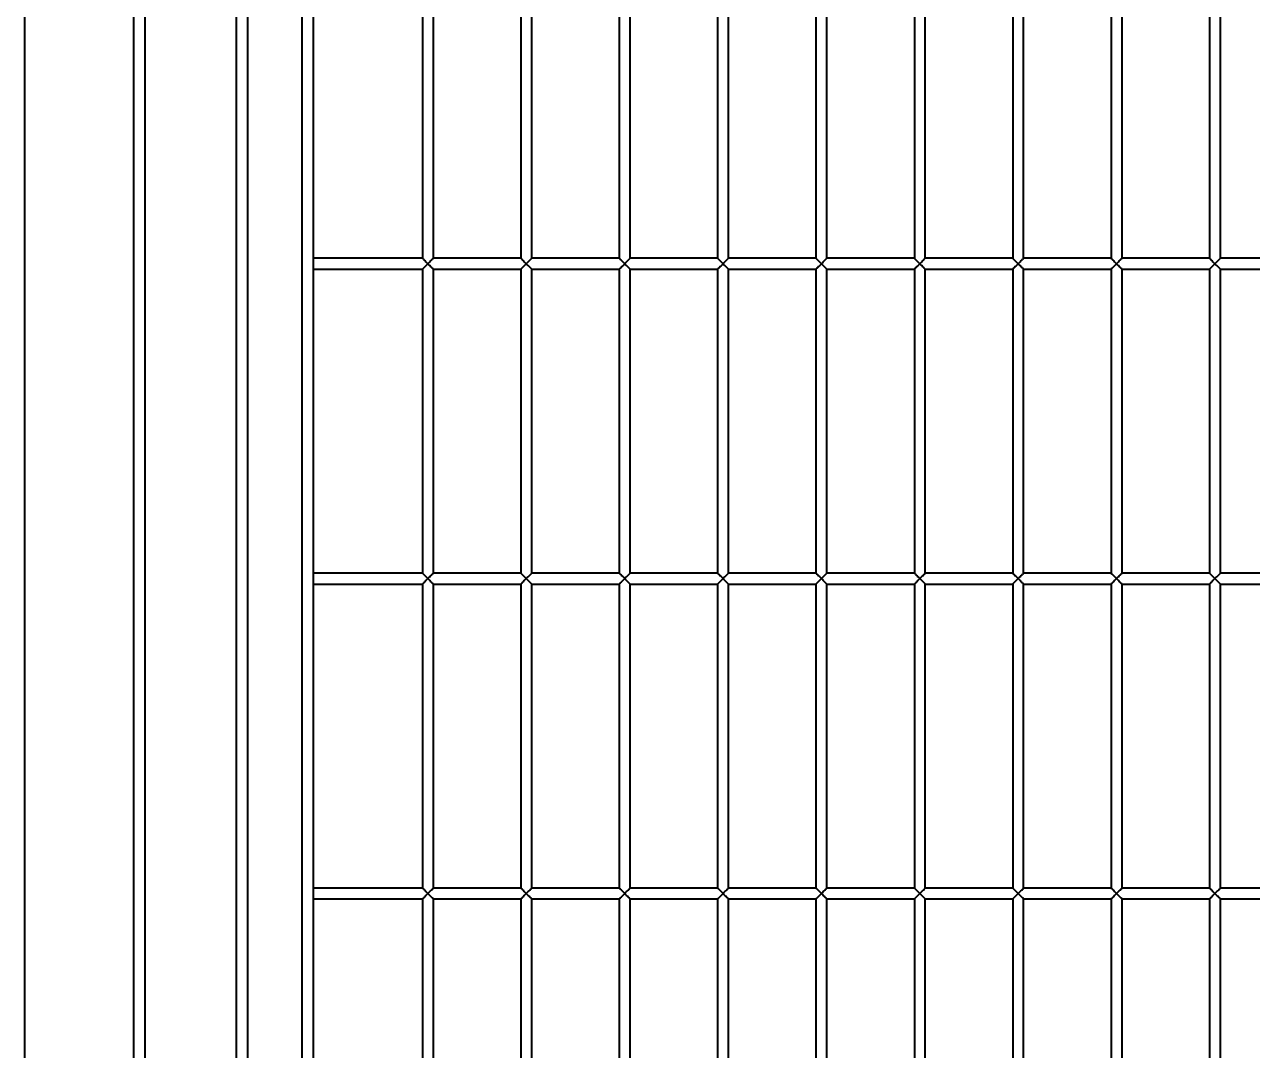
# Model space of a CAD drawing. Header units: millimetres. Extents: x 0 to 297, y 0 to 210.
# Drawn here: x 102.81 to 108.43, y 165.09 to 169.78 of the extents above; entities that cross this region are included whole.
import ezdxf

# ---------------------------------------------------------------- set-up
doc = ezdxf.new("R2010")
doc.units = ezdxf.units.MM
doc.layers.add('轮廓实线层', color=7, linetype='Continuous', lineweight=40)

msp = doc.modelspace()

# ---------------------------------------------------------------- linework, layer by layer
at = {"layer": '轮廓实线层', "color": 7, "linetype": 'Continuous', "lineweight": 40}
for p, q in [((102.8109, 175.7603), (102.8109, 155.7603)), ((103.3109, 155.7603), (103.3109, 175.7603)), ((103.3609, 175.7603), (103.3609, 155.7603)), ((103.7809, 156.7603), (103.7809, 174.7603)), ((103.8309, 174.7103), (103.8309, 156.8103)), ((104.0809, 157.0603), (104.0809, 174.4603)), ((104.1309, 174.4103), (104.1309, 157.1103)), ((104.6309, 170.1053), (104.6309, 168.7153)), ((104.6809, 168.7153), (104.6809, 170.1053)), ((105.0809, 170.1053), (105.0809, 168.7153)), ((105.1309, 168.7153), (105.1309, 170.1053)), ((105.5309, 170.1053), (105.5309, 168.7153)), ((105.5809, 168.7153), (105.5809, 170.1053)), ((105.9809, 170.1053), (105.9809, 168.7153)), ((106.0309, 168.7153), (106.0309, 170.1053)), ((106.4309, 170.1053), (106.4309, 168.7153)), ((106.4809, 168.7153), (106.4809, 170.1053)), ((106.8809, 170.1053), (106.8809, 168.7153)), ((106.9309, 168.7153), (106.9309, 170.1053)), ((107.3309, 170.1053), (107.3309, 168.7153)), ((107.3809, 168.7153), (107.3809, 170.1053)), ((107.7809, 170.1053), (107.7809, 168.7153)), ((107.8309, 168.7153), (107.8309, 170.1053)), ((108.2309, 170.1053), (108.2309, 168.7153)), ((108.2809, 168.7153), (108.2809, 170.1053)), ((104.6309, 168.7153), (104.1309, 168.7153)), ((104.1309, 168.6653), (104.6309, 168.6653)), ((104.6309, 168.6653), (104.6309, 167.2753)), ((105.0809, 168.7153), (104.6809, 168.7153)), ((104.6809, 167.2753), (104.6809, 168.6653)), ((104.6809, 168.6653), (105.0809, 168.6653)), ((105.0809, 168.6653), (105.0809, 167.2753)), ((105.5309, 168.7153), (105.1309, 168.7153)), ((105.1309, 167.2753), (105.1309, 168.6653)), ((105.1309, 168.6653), (105.5309, 168.6653)), ((105.5309, 168.6653), (105.5309, 167.2753)), ((105.9809, 168.7153), (105.5809, 168.7153)), ((105.5809, 167.2753), (105.5809, 168.6653)), ((105.5809, 168.6653), (105.9809, 168.6653)), ((105.9809, 168.6653), (105.9809, 167.2753)), ((106.4309, 168.7153), (106.0309, 168.7153)), ((106.0309, 167.2753), (106.0309, 168.6653)), ((106.0309, 168.6653), (106.4309, 168.6653)), ((106.4309, 168.6653), (106.4309, 167.2753)), ((106.8809, 168.7153), (106.4809, 168.7153)), ((106.4809, 167.2753), (106.4809, 168.6653)), ((106.4809, 168.6653), (106.8809, 168.6653)), ((106.8809, 168.6653), (106.8809, 167.2753)), ((107.3309, 168.7153), (106.9309, 168.7153)), ((106.9309, 167.2753), (106.9309, 168.6653)), ((106.9309, 168.6653), (107.3309, 168.6653)), ((107.3309, 168.6653), (107.3309, 167.2753)), ((107.7809, 168.7153), (107.3809, 168.7153)), ((107.3809, 167.2753), (107.3809, 168.6653)), ((107.3809, 168.6653), (107.7809, 168.6653)), ((107.7809, 168.6653), (107.7809, 167.2753)), ((108.2309, 168.7153), (107.8309, 168.7153)), ((107.8309, 167.2753), (107.8309, 168.6653)), ((107.8309, 168.6653), (108.2309, 168.6653)), ((108.2309, 168.6653), (108.2309, 167.2753)), ((108.6809, 168.7153), (108.2809, 168.7153)), ((108.2809, 167.2753), (108.2809, 168.6653)), ((108.2809, 168.6653), (108.6809, 168.6653)), ((104.6309, 167.2753), (104.1309, 167.2753)), ((105.0809, 167.2753), (104.6809, 167.2753)), ((105.5309, 167.2753), (105.1309, 167.2753)), ((105.9809, 167.2753), (105.5809, 167.2753)), ((106.4309, 167.2753), (106.0309, 167.2753)), ((106.8809, 167.2753), (106.4809, 167.2753)), ((107.3309, 167.2753), (106.9309, 167.2753)), ((107.7809, 167.2753), (107.3809, 167.2753)), ((108.2309, 167.2753), (107.8309, 167.2753)), ((108.6809, 167.2753), (108.2809, 167.2753)), ((104.1309, 167.2253), (104.6309, 167.2253)), ((104.6309, 167.2253), (104.6309, 165.8353)), ((104.6809, 165.8353), (104.6809, 167.2253)), ((104.6809, 167.2253), (105.0809, 167.2253)), ((105.0809, 167.2253), (105.0809, 165.8353)), ((105.1309, 165.8353), (105.1309, 167.2253)), ((105.1309, 167.2253), (105.5309, 167.2253)), ((105.5309, 167.2253), (105.5309, 165.8353)), ((105.5809, 165.8353), (105.5809, 167.2253)), ((105.5809, 167.2253), (105.9809, 167.2253)), ((105.9809, 167.2253), (105.9809, 165.8353)), ((106.0309, 165.8353), (106.0309, 167.2253)), ((106.0309, 167.2253), (106.4309, 167.2253)), ((106.4309, 167.2253), (106.4309, 165.8353)), ((106.4809, 165.8353), (106.4809, 167.2253)), ((106.4809, 167.2253), (106.8809, 167.2253)), ((106.8809, 167.2253), (106.8809, 165.8353)), ((106.9309, 165.8353), (106.9309, 167.2253)), ((106.9309, 167.2253), (107.3309, 167.2253)), ((107.3309, 167.2253), (107.3309, 165.8353)), ((107.3809, 165.8353), (107.3809, 167.2253)), ((107.3809, 167.2253), (107.7809, 167.2253)), ((107.7809, 167.2253), (107.7809, 165.8353)), ((107.8309, 165.8353), (107.8309, 167.2253)), ((107.8309, 167.2253), (108.2309, 167.2253)), ((108.2309, 167.2253), (108.2309, 165.8353)), ((108.2809, 165.8353), (108.2809, 167.2253)), ((108.2809, 167.2253), (108.6809, 167.2253)), ((104.6309, 165.8353), (104.1309, 165.8353)), ((105.0809, 165.8353), (104.6809, 165.8353)), ((105.5309, 165.8353), (105.1309, 165.8353)), ((105.9809, 165.8353), (105.5809, 165.8353)), ((106.4309, 165.8353), (106.0309, 165.8353)), ((106.8809, 165.8353), (106.4809, 165.8353)), ((107.3309, 165.8353), (106.9309, 165.8353)), ((107.7809, 165.8353), (107.3809, 165.8353)), ((108.2309, 165.8353), (107.8309, 165.8353)), ((108.6809, 165.8353), (108.2809, 165.8353)), ((104.1309, 165.7853), (104.6309, 165.7853)), ((104.6309, 165.7853), (104.6309, 164.3953)), ((104.6809, 164.3953), (104.6809, 165.7853)), ((104.6809, 165.7853), (105.0809, 165.7853)), ((105.0809, 165.7853), (105.0809, 164.3953)), ((105.1309, 164.3953), (105.1309, 165.7853)), ((105.1309, 165.7853), (105.5309, 165.7853)), ((105.5309, 165.7853), (105.5309, 164.3953)), ((105.5809, 164.3953), (105.5809, 165.7853)), ((105.5809, 165.7853), (105.9809, 165.7853)), ((105.9809, 165.7853), (105.9809, 164.3953)), ((106.0309, 164.3953), (106.0309, 165.7853)), ((106.0309, 165.7853), (106.4309, 165.7853)), ((106.4309, 165.7853), (106.4309, 164.3953)), ((106.4809, 164.3953), (106.4809, 165.7853)), ((106.4809, 165.7853), (106.8809, 165.7853)), ((106.8809, 165.7853), (106.8809, 164.3953)), ((106.9309, 164.3953), (106.9309, 165.7853)), ((106.9309, 165.7853), (107.3309, 165.7853)), ((107.3309, 165.7853), (107.3309, 164.3953)), ((107.3809, 164.3953), (107.3809, 165.7853)), ((107.3809, 165.7853), (107.7809, 165.7853)), ((107.7809, 165.7853), (107.7809, 164.3953)), ((107.8309, 164.3953), (107.8309, 165.7853)), ((107.8309, 165.7853), (108.2309, 165.7853)), ((108.2309, 165.7853), (108.2309, 164.3953)), ((108.2809, 164.3953), (108.2809, 165.7853)), ((108.2809, 165.7853), (108.6809, 165.7853))]:
    msp.add_line(p, q, dxfattribs=at)
at = {"layer": '轮廓实线层', "color": 7, "linetype": 'Continuous', "lineweight": 40, "flags": 128}
for points in [[(104.6309, 168.7153), (104.631, 168.7152), (104.6319, 168.7143), (104.6335, 168.7126), (104.636, 168.7102), (104.6391, 168.7071), (104.6427, 168.7034), (104.6469, 168.6993), (104.6513, 168.6949), (104.6559, 168.6903)], [(104.6559, 168.6903), (104.6513, 168.6857), (104.6469, 168.6812), (104.6427, 168.6771), (104.6391, 168.6734), (104.636, 168.6703), (104.6335, 168.6679), (104.6319, 168.6662), (104.631, 168.6654), (104.6309, 168.6653)], [(104.6559, 168.6903), (104.6602, 168.6946), (104.6645, 168.6988), (104.6684, 168.7028), (104.672, 168.7063), (104.6751, 168.7094), (104.6776, 168.7119), (104.6794, 168.7138), (104.6805, 168.7149), (104.6809, 168.7153)], [(104.6809, 168.6653), (104.6805, 168.6656), (104.6794, 168.6668), (104.6776, 168.6686), (104.6751, 168.6711), (104.672, 168.6742), (104.6684, 168.6778), (104.6645, 168.6817), (104.6602, 168.6859), (104.6559, 168.6903)], [(105.0809, 168.7153), (105.081, 168.7152), (105.0819, 168.7143), (105.0835, 168.7126), (105.086, 168.7102), (105.0891, 168.7071), (105.0927, 168.7034), (105.0969, 168.6993), (105.1013, 168.6949), (105.1059, 168.6903)], [(105.1059, 168.6903), (105.1013, 168.6857), (105.0969, 168.6812), (105.0927, 168.6771), (105.0891, 168.6734), (105.086, 168.6703), (105.0835, 168.6679), (105.0819, 168.6662), (105.081, 168.6654), (105.0809, 168.6653)], [(105.1059, 168.6903), (105.1102, 168.6946), (105.1145, 168.6988), (105.1184, 168.7028), (105.122, 168.7063), (105.1251, 168.7094), (105.1276, 168.7119), (105.1294, 168.7138), (105.1305, 168.7149), (105.1309, 168.7153)], [(105.1309, 168.6653), (105.1305, 168.6656), (105.1294, 168.6668), (105.1276, 168.6686), (105.1251, 168.6711), (105.122, 168.6742), (105.1184, 168.6778), (105.1145, 168.6817), (105.1102, 168.6859), (105.1059, 168.6903)], [(105.5309, 168.7153), (105.531, 168.7152), (105.5319, 168.7143), (105.5335, 168.7126), (105.5359, 168.7102), (105.5391, 168.7071), (105.5427, 168.7034), (105.5469, 168.6993), (105.5513, 168.6949), (105.5559, 168.6903)], [(105.5559, 168.6903), (105.5513, 168.6857), (105.5469, 168.6812), (105.5427, 168.6771), (105.5391, 168.6734), (105.5359, 168.6703), (105.5335, 168.6679), (105.5319, 168.6662), (105.531, 168.6654), (105.5309, 168.6653)], [(105.5559, 168.6903), (105.5602, 168.6946), (105.5644, 168.6988), (105.5684, 168.7028), (105.572, 168.7063), (105.5751, 168.7094), (105.5776, 168.7119), (105.5794, 168.7138), (105.5805, 168.7149), (105.5809, 168.7153)], [(105.5809, 168.6653), (105.5805, 168.6656), (105.5794, 168.6668), (105.5776, 168.6686), (105.5751, 168.6711), (105.572, 168.6742), (105.5684, 168.6778), (105.5644, 168.6817), (105.5602, 168.6859), (105.5559, 168.6903)], [(105.9809, 168.7153), (105.981, 168.7152), (105.9819, 168.7143), (105.9835, 168.7126), (105.986, 168.7102), (105.9891, 168.7071), (105.9927, 168.7034), (105.9969, 168.6993), (106.0013, 168.6949), (106.0059, 168.6903)], [(106.0059, 168.6903), (106.0013, 168.6857), (105.9969, 168.6812), (105.9927, 168.6771), (105.9891, 168.6734), (105.986, 168.6703), (105.9835, 168.6679), (105.9819, 168.6662), (105.981, 168.6654), (105.9809, 168.6653)], [(106.0059, 168.6903), (106.0102, 168.6946), (106.0145, 168.6988), (106.0184, 168.7028), (106.022, 168.7063), (106.0251, 168.7094), (106.0276, 168.7119), (106.0294, 168.7138), (106.0305, 168.7149), (106.0309, 168.7153)], [(106.0309, 168.6653), (106.0305, 168.6656), (106.0294, 168.6668), (106.0276, 168.6686), (106.0251, 168.6711), (106.022, 168.6742), (106.0184, 168.6778), (106.0145, 168.6817), (106.0102, 168.6859), (106.0059, 168.6903)], [(106.4309, 168.7153), (106.431, 168.7152), (106.4319, 168.7143), (106.4335, 168.7126), (106.436, 168.7102), (106.4391, 168.7071), (106.4427, 168.7034), (106.4469, 168.6993), (106.4513, 168.6949), (106.4559, 168.6903)], [(106.4559, 168.6903), (106.4513, 168.6857), (106.4469, 168.6812), (106.4427, 168.6771), (106.4391, 168.6734), (106.436, 168.6703), (106.4335, 168.6679), (106.4319, 168.6662), (106.431, 168.6654), (106.4309, 168.6653)], [(106.4559, 168.6903), (106.4602, 168.6946), (106.4645, 168.6988), (106.4684, 168.7028), (106.472, 168.7063), (106.4751, 168.7094), (106.4776, 168.7119), (106.4794, 168.7138), (106.4805, 168.7149), (106.4809, 168.7153)], [(106.4809, 168.6653), (106.4805, 168.6656), (106.4794, 168.6668), (106.4776, 168.6686), (106.4751, 168.6711), (106.472, 168.6742), (106.4684, 168.6778), (106.4645, 168.6817), (106.4602, 168.6859), (106.4559, 168.6903)], [(106.8809, 168.7153), (106.881, 168.7152), (106.8819, 168.7143), (106.8835, 168.7126), (106.8859, 168.7102), (106.8891, 168.7071), (106.8927, 168.7034), (106.8969, 168.6993), (106.9013, 168.6949), (106.9059, 168.6903)], [(106.9059, 168.6903), (106.9013, 168.6857), (106.8969, 168.6812), (106.8927, 168.6771), (106.8891, 168.6734), (106.8859, 168.6703), (106.8835, 168.6679), (106.8819, 168.6662), (106.881, 168.6654), (106.8809, 168.6653)], [(106.9059, 168.6903), (106.9102, 168.6946), (106.9144, 168.6988), (106.9184, 168.7028), (106.922, 168.7063), (106.9251, 168.7094), (106.9276, 168.7119), (106.9294, 168.7138), (106.9305, 168.7149), (106.9309, 168.7153)], [(106.9309, 168.6653), (106.9305, 168.6656), (106.9294, 168.6668), (106.9276, 168.6686), (106.9251, 168.6711), (106.922, 168.6742), (106.9184, 168.6778), (106.9144, 168.6817), (106.9102, 168.6859), (106.9059, 168.6903)], [(107.3309, 168.7153), (107.331, 168.7152), (107.3319, 168.7143), (107.3335, 168.7126), (107.336, 168.7102), (107.3391, 168.7071), (107.3427, 168.7034), (107.3469, 168.6993), (107.3513, 168.6949), (107.3559, 168.6903)], [(107.3559, 168.6903), (107.3513, 168.6857), (107.3469, 168.6812), (107.3427, 168.6771), (107.3391, 168.6734), (107.336, 168.6703), (107.3335, 168.6679), (107.3319, 168.6662), (107.331, 168.6654), (107.3309, 168.6653)], [(107.3559, 168.6903), (107.3602, 168.6946), (107.3645, 168.6988), (107.3684, 168.7028), (107.372, 168.7063), (107.3751, 168.7094), (107.3776, 168.7119), (107.3794, 168.7138), (107.3805, 168.7149), (107.3809, 168.7153)], [(107.3809, 168.6653), (107.3805, 168.6656), (107.3794, 168.6668), (107.3776, 168.6686), (107.3751, 168.6711), (107.372, 168.6742), (107.3684, 168.6778), (107.3645, 168.6817), (107.3602, 168.6859), (107.3559, 168.6903)], [(107.7809, 168.7153), (107.781, 168.7152), (107.7819, 168.7143), (107.7835, 168.7126), (107.786, 168.7102), (107.7891, 168.7071), (107.7927, 168.7034), (107.7969, 168.6993), (107.8013, 168.6949), (107.8059, 168.6903)], [(107.8059, 168.6903), (107.8013, 168.6857), (107.7969, 168.6812), (107.7927, 168.6771), (107.7891, 168.6734), (107.786, 168.6703), (107.7835, 168.6679), (107.7819, 168.6662), (107.781, 168.6654), (107.7809, 168.6653)], [(107.8059, 168.6903), (107.8102, 168.6946), (107.8145, 168.6988), (107.8184, 168.7028), (107.822, 168.7063), (107.8251, 168.7094), (107.8276, 168.7119), (107.8294, 168.7138), (107.8305, 168.7149), (107.8309, 168.7153)], [(107.8309, 168.6653), (107.8305, 168.6656), (107.8294, 168.6668), (107.8276, 168.6686), (107.8251, 168.6711), (107.822, 168.6742), (107.8184, 168.6778), (107.8145, 168.6817), (107.8102, 168.6859), (107.8059, 168.6903)], [(108.2309, 168.7153), (108.231, 168.7152), (108.2319, 168.7143), (108.2335, 168.7126), (108.2359, 168.7102), (108.2391, 168.7071), (108.2427, 168.7034), (108.2469, 168.6993), (108.2513, 168.6949), (108.2559, 168.6903)], [(108.2559, 168.6903), (108.2513, 168.6857), (108.2469, 168.6812), (108.2427, 168.6771), (108.2391, 168.6734), (108.2359, 168.6703), (108.2335, 168.6679), (108.2319, 168.6662), (108.231, 168.6654), (108.2309, 168.6653)], [(108.2559, 168.6903), (108.2602, 168.6946), (108.2644, 168.6988), (108.2684, 168.7028), (108.272, 168.7063), (108.2751, 168.7094), (108.2776, 168.7119), (108.2794, 168.7138), (108.2805, 168.7149), (108.2809, 168.7153)], [(108.2809, 168.6653), (108.2805, 168.6656), (108.2794, 168.6668), (108.2776, 168.6686), (108.2751, 168.6711), (108.272, 168.6742), (108.2684, 168.6778), (108.2644, 168.6817), (108.2602, 168.6859), (108.2559, 168.6903)], [(104.6309, 167.2753), (104.631, 167.2752), (104.6319, 167.2743), (104.6335, 167.2726), (104.636, 167.2702), (104.6391, 167.2671), (104.6427, 167.2634), (104.6469, 167.2593), (104.6513, 167.2549), (104.6559, 167.2503)], [(104.6559, 167.2503), (104.6602, 167.2546), (104.6645, 167.2588), (104.6684, 167.2628), (104.672, 167.2663), (104.6751, 167.2694), (104.6776, 167.2719), (104.6794, 167.2738), (104.6805, 167.2749), (104.6809, 167.2753)], [(105.0809, 167.2753), (105.081, 167.2752), (105.0819, 167.2743), (105.0835, 167.2726), (105.086, 167.2702), (105.0891, 167.2671), (105.0927, 167.2634), (105.0969, 167.2593), (105.1013, 167.2549), (105.1059, 167.2503)], [(105.1059, 167.2503), (105.1102, 167.2546), (105.1145, 167.2588), (105.1184, 167.2628), (105.122, 167.2663), (105.1251, 167.2694), (105.1276, 167.2719), (105.1294, 167.2738), (105.1305, 167.2749), (105.1309, 167.2753)], [(105.5309, 167.2753), (105.531, 167.2752), (105.5319, 167.2743), (105.5335, 167.2726), (105.5359, 167.2702), (105.5391, 167.2671), (105.5427, 167.2634), (105.5469, 167.2593), (105.5513, 167.2549), (105.5559, 167.2503)], [(105.5559, 167.2503), (105.5602, 167.2546), (105.5644, 167.2588), (105.5684, 167.2628), (105.572, 167.2663), (105.5751, 167.2694), (105.5776, 167.2719), (105.5794, 167.2738), (105.5805, 167.2749), (105.5809, 167.2753)], [(105.9809, 167.2753), (105.981, 167.2752), (105.9819, 167.2743), (105.9835, 167.2726), (105.986, 167.2702), (105.9891, 167.2671), (105.9927, 167.2634), (105.9969, 167.2593), (106.0013, 167.2549), (106.0059, 167.2503)], [(106.0059, 167.2503), (106.0102, 167.2546), (106.0145, 167.2588), (106.0184, 167.2628), (106.022, 167.2663), (106.0251, 167.2694), (106.0276, 167.2719), (106.0294, 167.2738), (106.0305, 167.2749), (106.0309, 167.2753)], [(106.4309, 167.2753), (106.431, 167.2752), (106.4319, 167.2743), (106.4335, 167.2726), (106.436, 167.2702), (106.4391, 167.2671), (106.4427, 167.2634), (106.4469, 167.2593), (106.4513, 167.2549), (106.4559, 167.2503)], [(106.4559, 167.2503), (106.4602, 167.2546), (106.4645, 167.2588), (106.4684, 167.2628), (106.472, 167.2663), (106.4751, 167.2694), (106.4776, 167.2719), (106.4794, 167.2738), (106.4805, 167.2749), (106.4809, 167.2753)], [(106.8809, 167.2753), (106.8813, 167.2749), (106.8824, 167.2738), (106.8842, 167.2719), (106.8867, 167.2694), (106.8898, 167.2663), (106.8934, 167.2628), (106.8974, 167.2588), (106.9016, 167.2546), (106.9059, 167.2503)], [(106.9059, 167.2503), (106.9105, 167.2549), (106.9149, 167.2593), (106.9191, 167.2634), (106.9227, 167.2671), (106.9259, 167.2702), (106.9283, 167.2726), (106.9299, 167.2743), (106.9308, 167.2752), (106.9309, 167.2753)], [(107.3309, 167.2753), (107.331, 167.2752), (107.3319, 167.2743), (107.3335, 167.2726), (107.336, 167.2702), (107.3391, 167.2671), (107.3427, 167.2634), (107.3469, 167.2593), (107.3513, 167.2549), (107.3559, 167.2503)], [(107.3559, 167.2503), (107.3602, 167.2546), (107.3645, 167.2588), (107.3684, 167.2628), (107.372, 167.2663), (107.3751, 167.2694), (107.3776, 167.2719), (107.3794, 167.2738), (107.3805, 167.2749), (107.3809, 167.2753)], [(107.7809, 167.2753), (107.781, 167.2752), (107.7819, 167.2743), (107.7835, 167.2726), (107.786, 167.2702), (107.7891, 167.2671), (107.7927, 167.2634), (107.7969, 167.2593), (107.8013, 167.2549), (107.8059, 167.2503)], [(107.8059, 167.2503), (107.8102, 167.2546), (107.8145, 167.2588), (107.8184, 167.2628), (107.822, 167.2663), (107.8251, 167.2694), (107.8276, 167.2719), (107.8294, 167.2738), (107.8305, 167.2749), (107.8309, 167.2753)], [(108.2309, 167.2753), (108.231, 167.2752), (108.2319, 167.2743), (108.2335, 167.2726), (108.2359, 167.2702), (108.2391, 167.2671), (108.2427, 167.2634), (108.2469, 167.2593), (108.2513, 167.2549), (108.2559, 167.2503)], [(108.2559, 167.2503), (108.2602, 167.2546), (108.2644, 167.2588), (108.2684, 167.2628), (108.272, 167.2663), (108.2751, 167.2694), (108.2776, 167.2719), (108.2794, 167.2738), (108.2805, 167.2749), (108.2809, 167.2753)], [(104.6559, 167.2503), (104.6513, 167.2457), (104.6469, 167.2412), (104.6427, 167.2371), (104.6391, 167.2334), (104.636, 167.2303), (104.6335, 167.2279), (104.6319, 167.2262), (104.631, 167.2254), (104.6309, 167.2253)], [(104.6809, 167.2253), (104.6805, 167.2256), (104.6794, 167.2268), (104.6776, 167.2286), (104.6751, 167.2311), (104.672, 167.2342), (104.6684, 167.2378), (104.6645, 167.2417), (104.6602, 167.2459), (104.6559, 167.2503)], [(105.1059, 167.2503), (105.1013, 167.2457), (105.0969, 167.2412), (105.0927, 167.2371), (105.0891, 167.2334), (105.086, 167.2303), (105.0835, 167.2279), (105.0819, 167.2262), (105.081, 167.2254), (105.0809, 167.2253)], [(105.1309, 167.2253), (105.1305, 167.2256), (105.1294, 167.2268), (105.1276, 167.2286), (105.1251, 167.2311), (105.122, 167.2342), (105.1184, 167.2378), (105.1145, 167.2417), (105.1102, 167.2459), (105.1059, 167.2503)], [(105.5559, 167.2503), (105.5513, 167.2457), (105.5469, 167.2412), (105.5427, 167.2371), (105.5391, 167.2334), (105.5359, 167.2303), (105.5335, 167.2279), (105.5319, 167.2262), (105.531, 167.2254), (105.5309, 167.2253)], [(105.5809, 167.2253), (105.5805, 167.2256), (105.5794, 167.2268), (105.5776, 167.2286), (105.5751, 167.2311), (105.572, 167.2342), (105.5684, 167.2378), (105.5644, 167.2417), (105.5602, 167.2459), (105.5559, 167.2503)], [(106.0059, 167.2503), (106.0013, 167.2457), (105.9969, 167.2412), (105.9927, 167.2371), (105.9891, 167.2334), (105.986, 167.2303), (105.9835, 167.2279), (105.9819, 167.2262), (105.981, 167.2254), (105.9809, 167.2253)], [(106.0309, 167.2253), (106.0305, 167.2256), (106.0294, 167.2268), (106.0276, 167.2286), (106.0251, 167.2311), (106.022, 167.2342), (106.0184, 167.2378), (106.0145, 167.2417), (106.0102, 167.2459), (106.0059, 167.2503)], [(106.4559, 167.2503), (106.4513, 167.2457), (106.4469, 167.2412), (106.4427, 167.2371), (106.4391, 167.2334), (106.436, 167.2303), (106.4335, 167.2279), (106.4319, 167.2262), (106.431, 167.2254), (106.4309, 167.2253)], [(106.4809, 167.2253), (106.4805, 167.2256), (106.4794, 167.2268), (106.4776, 167.2286), (106.4751, 167.2311), (106.472, 167.2342), (106.4684, 167.2378), (106.4645, 167.2417), (106.4602, 167.2459), (106.4559, 167.2503)], [(106.9059, 167.2503), (106.9016, 167.2459), (106.8974, 167.2417), (106.8934, 167.2378), (106.8898, 167.2342), (106.8867, 167.2311), (106.8842, 167.2286), (106.8824, 167.2268), (106.8813, 167.2256), (106.8809, 167.2253)], [(106.9309, 167.2253), (106.9308, 167.2254), (106.9299, 167.2262), (106.9283, 167.2279), (106.9259, 167.2303), (106.9227, 167.2334), (106.9191, 167.2371), (106.9149, 167.2412), (106.9105, 167.2457), (106.9059, 167.2503)], [(107.3559, 167.2503), (107.3513, 167.2457), (107.3469, 167.2412), (107.3427, 167.2371), (107.3391, 167.2334), (107.336, 167.2303), (107.3335, 167.2279), (107.3319, 167.2262), (107.331, 167.2254), (107.3309, 167.2253)], [(107.3809, 167.2253), (107.3805, 167.2256), (107.3794, 167.2268), (107.3776, 167.2286), (107.3751, 167.2311), (107.372, 167.2342), (107.3684, 167.2378), (107.3645, 167.2417), (107.3602, 167.2459), (107.3559, 167.2503)], [(107.8059, 167.2503), (107.8013, 167.2457), (107.7969, 167.2412), (107.7927, 167.2371), (107.7891, 167.2334), (107.786, 167.2303), (107.7835, 167.2279), (107.7819, 167.2262), (107.781, 167.2254), (107.7809, 167.2253)], [(107.8309, 167.2253), (107.8305, 167.2256), (107.8294, 167.2268), (107.8276, 167.2286), (107.8251, 167.2311), (107.822, 167.2342), (107.8184, 167.2378), (107.8145, 167.2417), (107.8102, 167.2459), (107.8059, 167.2503)], [(108.2559, 167.2503), (108.2513, 167.2457), (108.2469, 167.2412), (108.2427, 167.2371), (108.2391, 167.2334), (108.2359, 167.2303), (108.2335, 167.2279), (108.2319, 167.2262), (108.231, 167.2254), (108.2309, 167.2253)], [(108.2809, 167.2253), (108.2805, 167.2256), (108.2794, 167.2268), (108.2776, 167.2286), (108.2751, 167.2311), (108.272, 167.2342), (108.2684, 167.2378), (108.2644, 167.2417), (108.2602, 167.2459), (108.2559, 167.2503)], [(104.6309, 165.8353), (104.631, 165.8352), (104.6319, 165.8343), (104.6335, 165.8326), (104.636, 165.8302), (104.6391, 165.8271), (104.6427, 165.8234), (104.6469, 165.8193), (104.6513, 165.8149), (104.6559, 165.8103)], [(104.6559, 165.8103), (104.6513, 165.8057), (104.6469, 165.8012), (104.6427, 165.7971), (104.6391, 165.7934), (104.636, 165.7903), (104.6335, 165.7879), (104.6319, 165.7862), (104.631, 165.7854), (104.6309, 165.7853)], [(104.6559, 165.8103), (104.6602, 165.8146), (104.6645, 165.8188), (104.6684, 165.8228), (104.672, 165.8263), (104.6751, 165.8294), (104.6776, 165.8319), (104.6794, 165.8338), (104.6805, 165.8349), (104.6809, 165.8353)], [(104.6809, 165.7853), (104.6805, 165.7856), (104.6794, 165.7868), (104.6776, 165.7886), (104.6751, 165.7911), (104.672, 165.7942), (104.6684, 165.7978), (104.6645, 165.8017), (104.6602, 165.8059), (104.6559, 165.8103)], [(105.0809, 165.8353), (105.081, 165.8352), (105.0819, 165.8343), (105.0835, 165.8326), (105.086, 165.8302), (105.0891, 165.8271), (105.0927, 165.8234), (105.0969, 165.8193), (105.1013, 165.8149), (105.1059, 165.8103)], [(105.1059, 165.8103), (105.1013, 165.8057), (105.0969, 165.8012), (105.0927, 165.7971), (105.0891, 165.7934), (105.086, 165.7903), (105.0835, 165.7879), (105.0819, 165.7862), (105.081, 165.7854), (105.0809, 165.7853)], [(105.1059, 165.8103), (105.1102, 165.8146), (105.1145, 165.8188), (105.1184, 165.8228), (105.122, 165.8263), (105.1251, 165.8294), (105.1276, 165.8319), (105.1294, 165.8338), (105.1305, 165.8349), (105.1309, 165.8353)], [(105.1309, 165.7853), (105.1305, 165.7856), (105.1294, 165.7868), (105.1276, 165.7886), (105.1251, 165.7911), (105.122, 165.7942), (105.1184, 165.7978), (105.1145, 165.8017), (105.1102, 165.8059), (105.1059, 165.8103)], [(105.5309, 165.8353), (105.531, 165.8352), (105.5319, 165.8343), (105.5335, 165.8326), (105.5359, 165.8302), (105.5391, 165.8271), (105.5427, 165.8234), (105.5469, 165.8193), (105.5513, 165.8149), (105.5559, 165.8103)], [(105.5559, 165.8103), (105.5513, 165.8057), (105.5469, 165.8012), (105.5427, 165.7971), (105.5391, 165.7934), (105.5359, 165.7903), (105.5335, 165.7879), (105.5319, 165.7862), (105.531, 165.7854), (105.5309, 165.7853)], [(105.5559, 165.8103), (105.5602, 165.8146), (105.5644, 165.8188), (105.5684, 165.8228), (105.572, 165.8263), (105.5751, 165.8294), (105.5776, 165.8319), (105.5794, 165.8338), (105.5805, 165.8349), (105.5809, 165.8353)], [(105.5809, 165.7853), (105.5805, 165.7856), (105.5794, 165.7868), (105.5776, 165.7886), (105.5751, 165.7911), (105.572, 165.7942), (105.5684, 165.7978), (105.5644, 165.8017), (105.5602, 165.8059), (105.5559, 165.8103)], [(105.9809, 165.8353), (105.981, 165.8352), (105.9819, 165.8343), (105.9835, 165.8326), (105.986, 165.8302), (105.9891, 165.8271), (105.9927, 165.8234), (105.9969, 165.8193), (106.0013, 165.8149), (106.0059, 165.8103)], [(106.0059, 165.8103), (106.0013, 165.8057), (105.9969, 165.8012), (105.9927, 165.7971), (105.9891, 165.7934), (105.986, 165.7903), (105.9835, 165.7879), (105.9819, 165.7862), (105.981, 165.7854), (105.9809, 165.7853)], [(106.0059, 165.8103), (106.0102, 165.8146), (106.0145, 165.8188), (106.0184, 165.8228), (106.022, 165.8263), (106.0251, 165.8294), (106.0276, 165.8319), (106.0294, 165.8338), (106.0305, 165.8349), (106.0309, 165.8353)], [(106.0309, 165.7853), (106.0305, 165.7856), (106.0294, 165.7868), (106.0276, 165.7886), (106.0251, 165.7911), (106.022, 165.7942), (106.0184, 165.7978), (106.0145, 165.8017), (106.0102, 165.8059), (106.0059, 165.8103)], [(106.4309, 165.8353), (106.431, 165.8352), (106.4319, 165.8343), (106.4335, 165.8326), (106.436, 165.8302), (106.4391, 165.8271), (106.4427, 165.8234), (106.4469, 165.8193), (106.4513, 165.8149), (106.4559, 165.8103)], [(106.4559, 165.8103), (106.4513, 165.8057), (106.4469, 165.8012), (106.4427, 165.7971), (106.4391, 165.7934), (106.436, 165.7903), (106.4335, 165.7879), (106.4319, 165.7862), (106.431, 165.7854), (106.4309, 165.7853)], [(106.4559, 165.8103), (106.4602, 165.8146), (106.4645, 165.8188), (106.4684, 165.8228), (106.472, 165.8263), (106.4751, 165.8294), (106.4776, 165.8319), (106.4794, 165.8338), (106.4805, 165.8349), (106.4809, 165.8353)], [(106.4809, 165.7853), (106.4805, 165.7856), (106.4794, 165.7868), (106.4776, 165.7886), (106.4751, 165.7911), (106.472, 165.7942), (106.4684, 165.7978), (106.4645, 165.8017), (106.4602, 165.8059), (106.4559, 165.8103)], [(106.8809, 165.8353), (106.881, 165.8352), (106.8819, 165.8343), (106.8835, 165.8326), (106.8859, 165.8302), (106.8891, 165.8271), (106.8927, 165.8234), (106.8969, 165.8193), (106.9013, 165.8149), (106.9059, 165.8103)], [(106.9059, 165.8103), (106.9013, 165.8057), (106.8969, 165.8012), (106.8927, 165.7971), (106.8891, 165.7934), (106.8859, 165.7903), (106.8835, 165.7879), (106.8819, 165.7862), (106.881, 165.7854), (106.8809, 165.7853)], [(106.9059, 165.8103), (106.9102, 165.8146), (106.9144, 165.8188), (106.9184, 165.8228), (106.922, 165.8263), (106.9251, 165.8294), (106.9276, 165.8319), (106.9294, 165.8338), (106.9305, 165.8349), (106.9309, 165.8353)], [(106.9309, 165.7853), (106.9305, 165.7856), (106.9294, 165.7868), (106.9276, 165.7886), (106.9251, 165.7911), (106.922, 165.7942), (106.9184, 165.7978), (106.9144, 165.8017), (106.9102, 165.8059), (106.9059, 165.8103)], [(107.3309, 165.8353), (107.331, 165.8352), (107.3319, 165.8343), (107.3335, 165.8326), (107.336, 165.8302), (107.3391, 165.8271), (107.3427, 165.8234), (107.3469, 165.8193), (107.3513, 165.8149), (107.3559, 165.8103)], [(107.3559, 165.8103), (107.3513, 165.8057), (107.3469, 165.8012), (107.3427, 165.7971), (107.3391, 165.7934), (107.336, 165.7903), (107.3335, 165.7879), (107.3319, 165.7862), (107.331, 165.7854), (107.3309, 165.7853)], [(107.3559, 165.8103), (107.3602, 165.8146), (107.3645, 165.8188), (107.3684, 165.8228), (107.372, 165.8263), (107.3751, 165.8294), (107.3776, 165.8319), (107.3794, 165.8338), (107.3805, 165.8349), (107.3809, 165.8353)], [(107.3809, 165.7853), (107.3805, 165.7856), (107.3794, 165.7868), (107.3776, 165.7886), (107.3751, 165.7911), (107.372, 165.7942), (107.3684, 165.7978), (107.3645, 165.8017), (107.3602, 165.8059), (107.3559, 165.8103)], [(107.7809, 165.8353), (107.781, 165.8352), (107.7819, 165.8343), (107.7835, 165.8326), (107.786, 165.8302), (107.7891, 165.8271), (107.7927, 165.8234), (107.7969, 165.8193), (107.8013, 165.8149), (107.8059, 165.8103)], [(107.8059, 165.8103), (107.8013, 165.8057), (107.7969, 165.8012), (107.7927, 165.7971), (107.7891, 165.7934), (107.786, 165.7903), (107.7835, 165.7879), (107.7819, 165.7862), (107.781, 165.7854), (107.7809, 165.7853)], [(107.8059, 165.8103), (107.8102, 165.8146), (107.8145, 165.8188), (107.8184, 165.8228), (107.822, 165.8263), (107.8251, 165.8294), (107.8276, 165.8319), (107.8294, 165.8338), (107.8305, 165.8349), (107.8309, 165.8353)], [(107.8309, 165.7853), (107.8305, 165.7856), (107.8294, 165.7868), (107.8276, 165.7886), (107.8251, 165.7911), (107.822, 165.7942), (107.8184, 165.7978), (107.8145, 165.8017), (107.8102, 165.8059), (107.8059, 165.8103)], [(108.2309, 165.8353), (108.231, 165.8352), (108.2319, 165.8343), (108.2335, 165.8326), (108.2359, 165.8302), (108.2391, 165.8271), (108.2427, 165.8234), (108.2469, 165.8193), (108.2513, 165.8149), (108.2559, 165.8103)], [(108.2559, 165.8103), (108.2513, 165.8057), (108.2469, 165.8012), (108.2427, 165.7971), (108.2391, 165.7934), (108.2359, 165.7903), (108.2335, 165.7879), (108.2319, 165.7862), (108.231, 165.7854), (108.2309, 165.7853)], [(108.2559, 165.8103), (108.2602, 165.8146), (108.2644, 165.8188), (108.2684, 165.8228), (108.272, 165.8263), (108.2751, 165.8294), (108.2776, 165.8319), (108.2794, 165.8338), (108.2805, 165.8349), (108.2809, 165.8353)], [(108.2809, 165.7853), (108.2805, 165.7856), (108.2794, 165.7868), (108.2776, 165.7886), (108.2751, 165.7911), (108.272, 165.7942), (108.2684, 165.7978), (108.2644, 165.8017), (108.2602, 165.8059), (108.2559, 165.8103)]]:
    msp.add_lwpolyline(points, dxfattribs=at)

doc.saveas('drawing.dxf')
